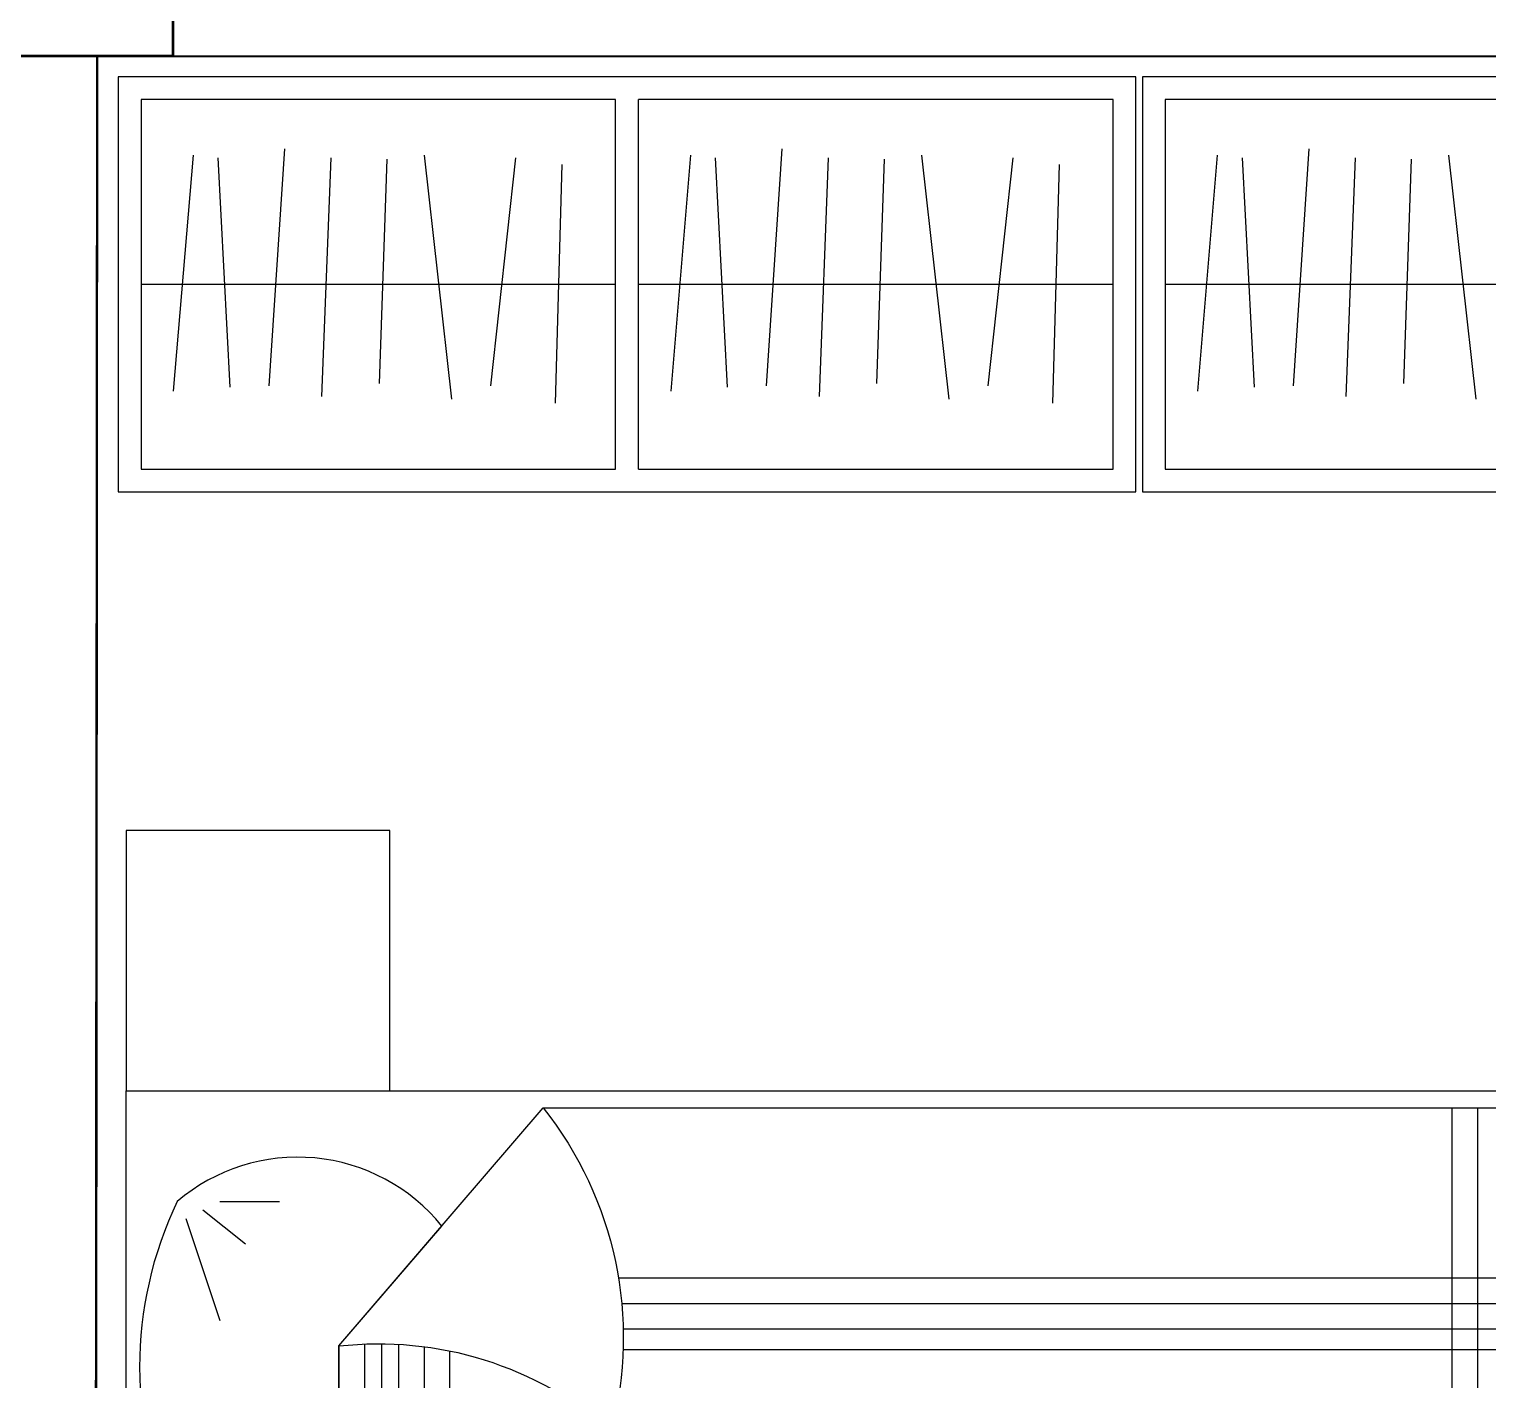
# Model space of a CAD drawing. Header units: millimetres. Extents: x 505988 to 508607, y 4596729 to 4598439.
# Drawn here: x 506840 to 507032.8, y 4597079.4 to 4597257.9 of the extents above; entities that cross this region are included whole.
import ezdxf

# ---------------------------------------------------------------- set-up
doc = ezdxf.new("R2010")
doc.units = ezdxf.units.MM
doc.layers.add('7_TEFRİŞ', color=183, linetype='Continuous')
doc.layers.add('duvar_40', color=7, linetype='Continuous', lineweight=40)
doc.layers.add('KOLON', color=40, linetype='Continuous', lineweight=50)

# ---------------------------------------------------------------- blocks, each defined once
blk = doc.blocks.new('3R4R')
at = {"layer": '7_TEFRİŞ'}
for p, q in [((32828.807391, 29859.020753), (32710.606365, 29859.020753)), ((32710.606365, 29859.020753), (32710.606365, 29659.024261)), ((32727.467332, 29851.147041), (32740.956103, 29846.647776)), ((32726.343266, 29848.897409), (32730.839524, 29843.273329)), ((32725.219201, 29846.647776), (32725.219201, 29838.774064)), ((32744.328295, 29830.900352), (32712.854495, 29803.904765)), ((32744.328295, 29830.900352), (32828.591976, 29830.900352)), ((32744.069047, 29827.525905), (32828.591976, 29827.525905)), ((32744.03229, 29825.276273), (32828.591976, 29825.276273)), ((32744.103981, 29823.02664), (32828.591976, 29823.02664)), ((32744.416168, 29819.652193), (32828.591976, 29819.652193)), ((32744.978697, 29816.277742), (32828.591976, 29816.277742)), ((32712.854495, 29803.904765), (32712.854495, 29662.398708)), ((32735.335781, 29793.951722), (32735.335781, 29662.398708)), ((32738.707973, 29793.520586), (32738.707973, 29662.398708)), ((32742.080168, 29793.325888), (32742.080168, 29662.398708)), ((32744.790377, 29793.325888), (32744.790377, 29662.398708)), ((32712.854495, 29683.770216), (32828.591976, 29683.770216)), ((32712.854495, 29680.395765), (32828.591976, 29680.395765))]:
    blk.add_line(p, q, dxfattribs=at)
at = {"layer": '7_TEFRİŞ', "flags": 128}
blk.add_lwpolyline([(32676.16184, 29859.020753), (32710.606365, 29859.020753), (32710.606365, 29824.182679), (32676.16184, 29824.182679)], close=True, dxfattribs=at)
blk.add_lwpolyline([(32772.422418, 29830.900352), (32744.328295, 29830.900352), (32728.476989, 29817.304431, -0.421847), (32725.219201, 29852.27186, -0.227777), (32769.050226, 29852.27186, -0.250479)], format="xyb", close=True, dxfattribs=at)
at = {"layer": '7_TEFRİŞ'}
for centre, radius, start, end in [((32790.728242, 29825.638413), 46.697356, 173.530071, 221.156178), ((32743.203915, 29842.089908), 48.776967, 231.522444, 284.684799)]:
    blk.add_arc(centre, radius, start, end, dxfattribs=at)
blk = doc.blocks.new('ş_şlç')
at = {"layer": '7_TEFRİŞ'}
for p, q in [((21135.504659, 4622.500132), (21135.504659, 4671.361955)), ((21138.504659, 4622.500132), (21138.504659, 4671.361955)), ((21079.625899, 4663.988775), (21077.022749, 4632.796034)), ((21082.923196, 4663.642181), (21084.48506, 4633.315913)), ((21089.691358, 4633.489198), (21091.773865, 4664.855247)), ((21097.84788, 4663.642181), (21096.63309, 4632.102847)), ((21104.268969, 4633.835792), (21105.310191, 4663.468896)), ((21110.169415, 4663.988775), (21113.813786, 4631.756276)), ((21119.020085, 4633.489198), (21122.317445, 4663.642181)), ((21145.381169, 4663.988775), (21142.77802, 4632.796034)), ((21148.678466, 4663.642181), (21150.24033, 4633.315913)), ((21155.446629, 4633.489198), (21157.529135, 4664.855247)), ((21163.60315, 4663.642181), (21162.38836, 4632.102847)), ((21170.024239, 4633.835792), (21171.065461, 4663.468896)), ((21175.924685, 4663.988775), (21179.569056, 4631.756276)), ((21184.775355, 4633.489198), (21188.072715, 4663.642181)), ((21128.391397, 4662.775731), (21127.52368, 4631.236397)), ((21194.146667, 4662.775731), (21193.27895, 4631.236397)), ((21072.749389, 4646.931044), (21135.504659, 4646.931044)), ((21138.504659, 4646.931044), (21201.25993, 4646.931044))]:
    blk.add_line(p, q, dxfattribs=at)
at = {"layer": '7_TEFRİŞ', "flags": 128}
blk.add_lwpolyline([(21204.25993, 4674.361955), (21069.749389, 4674.361955), (21069.749389, 4619.500132), (21204.25993, 4619.500132)], close=True, dxfattribs=at)
for points in [[(21135.504659, 4671.361955), (21072.749389, 4671.361955), (21072.749389, 4622.500132), (21135.504659, 4622.500132)], [(21138.504659, 4622.500132), (21201.25993, 4622.500132), (21201.25993, 4671.361955), (21138.504659, 4671.361955)]]:
    blk.add_lwpolyline(points, dxfattribs=at)

msp = doc.modelspace()

# ---------------------------------------------------------------- linework, layer by layer
at = {"layer": 'duvar_40'}
msp.add_line((506848.982489, 4597254.360995), (506848.668753, 4596904.360595), dxfattribs=at)
at = {"layer": 'duvar_40', "flags": 128}
msp.add_lwpolyline([(506848.668753, 4596904.360595), (506848.982489, 4597254.360995), (507135.325567, 4597254.360995)], dxfattribs=at)
at = {"layer": 'KOLON', "flags": 128}
msp.add_lwpolyline([(506828.982007, 4597314.360682), (506858.982217, 4597314.360682), (506858.982217, 4597254.36056), (506828.982007, 4597254.36056)], close=True, dxfattribs=at)

# ---------------------------------------------------------------- block references
at = {"layer": '7_TEFRİŞ'}
for p in [(485782.017928, 4592577.259089), (485917.442245, 4592577.259089)]:
    msp.add_blockref('ş_şlç', p, dxfattribs=at)
at = {"layer": '7_TEFRİŞ', "xscale": -1, "rotation": 90}
msp.add_blockref('3R4R', (536711.841042, 4629828.162466), dxfattribs=at)

doc.saveas('drawing.dxf')
